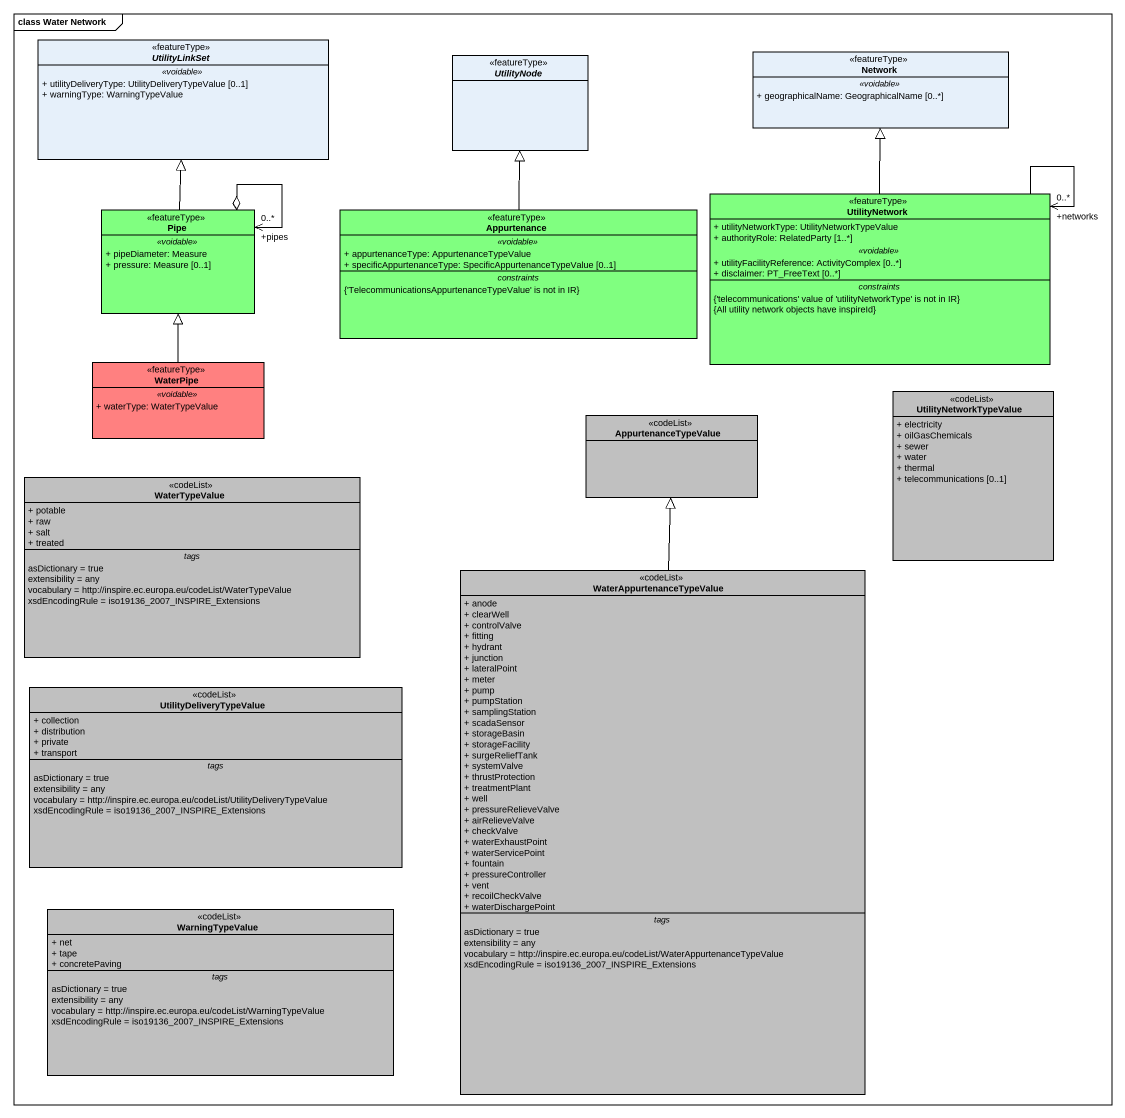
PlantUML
@startuml
mainframe class Water Network
hide circle
hide empty members
skinparam classAttributeIconSize 0
abstract class UtilityLinkSet <<featureType>> {
  .. <<voidable>> ..
  + utilityDeliveryType: UtilityDeliveryTypeValue [0..1]
  + warningType: WarningTypeValue
}
abstract class UtilityNode <<featureType>>
class "Network" as Network_ <<featureType>> {
  .. <<voidable>> ..
  + geographicalName: GeographicalName [0..*]
}
class UtilityNetwork <<featureType>> #80FF80 {
  + utilityNetworkType: UtilityNetworkTypeValue
  + authorityRole: RelatedParty [1..*]
  .. <<voidable>> ..
  + utilityFacilityReference: ActivityComplex [0..*]
  + disclaimer: PT_FreeText [0..*]
  -- constraints --
  {'telecommunications' value of 'utilityNetworkType' is not in IR}
  {All utility network objects have inspireId}
}
class Pipe <<featureType>> #80FF80 {
  .. <<voidable>> ..
  + pipeDiameter: Measure
  + pressure: Measure [0..1]
}
class Appurtenance <<featureType>> #80FF80 {
  .. <<voidable>> ..
  + appurtenanceType: AppurtenanceTypeValue
  + specificAppurtenanceType: SpecificAppurtenanceTypeValue [0..1]
  -- constraints --
  {'TelecommunicationsAppurtenanceTypeValue' is not in IR}
}
class WaterPipe <<featureType>> #FF8080 {
  .. <<voidable>> ..
  + waterType: WaterTypeValue
}
class UtilityNetworkTypeValue <<codeList>> #C0C0C0 {
  + electricity
  + oilGasChemicals
  + sewer
  + water
  + thermal
  + telecommunications [0..1]
}
class AppurtenanceTypeValue <<codeList>> #C0C0C0
class WaterTypeValue <<codeList>> #C0C0C0 {
  + potable
  + raw
  + salt
  + treated
  -- tags --
  asDictionary = true
  extensibility = any
  vocabulary = http://inspire.ec.europa.eu/codeList/WaterTypeValue
  xsdEncodingRule = iso19136_2007_INSPIRE_Extensions
}
class WaterAppurtenanceTypeValue <<codeList>> #C0C0C0 {
  + anode
  + clearWell
  + controlValve
  + fitting
  + hydrant
  + junction
  + lateralPoint
  + meter
  + pump
  + pumpStation
  + samplingStation
  + scadaSensor
  + storageBasin
  + storageFacility
  + surgeReliefTank
  + systemValve
  + thrustProtection
  + treatmentPlant
  + well
  + pressureRelieveValve
  + airRelieveValve
  + checkValve
  + waterExhaustPoint
  + waterServicePoint
  + fountain
  + pressureController
  + vent
  + recoilCheckValve
  + waterDischargePoint
  -- tags --
  asDictionary = true
  extensibility = any
  vocabulary = http://inspire.ec.europa.eu/codeList/WaterAppurtenanceTypeValue
  xsdEncodingRule = iso19136_2007_INSPIRE_Extensions
}
class UtilityDeliveryTypeValue <<codeList>> #C0C0C0 {
  + collection
  + distribution
  + private
  + transport
  -- tags --
  asDictionary = true
  extensibility = any
  vocabulary = http://inspire.ec.europa.eu/codeList/UtilityDeliveryTypeValue
  xsdEncodingRule = iso19136_2007_INSPIRE_Extensions
}
class WarningTypeValue <<codeList>> #C0C0C0 {
  + net
  + tape
  + concretePaving
  -- tags --
  asDictionary = true
  extensibility = any
  vocabulary = http://inspire.ec.europa.eu/codeList/WarningTypeValue
  xsdEncodingRule = iso19136_2007_INSPIRE_Extensions
}
UtilityNetwork -up-|> Network_
UtilityNetwork "+networks\n0..*" <-- UtilityNetwork
Pipe -up-|> UtilityLinkSet
Pipe "+pipes\n0..*" <--o Pipe
Appurtenance -up-|> UtilityNode
WaterPipe -up-|> Pipe
WaterAppurtenanceTypeValue -up-|> AppurtenanceTypeValue
@enduml
